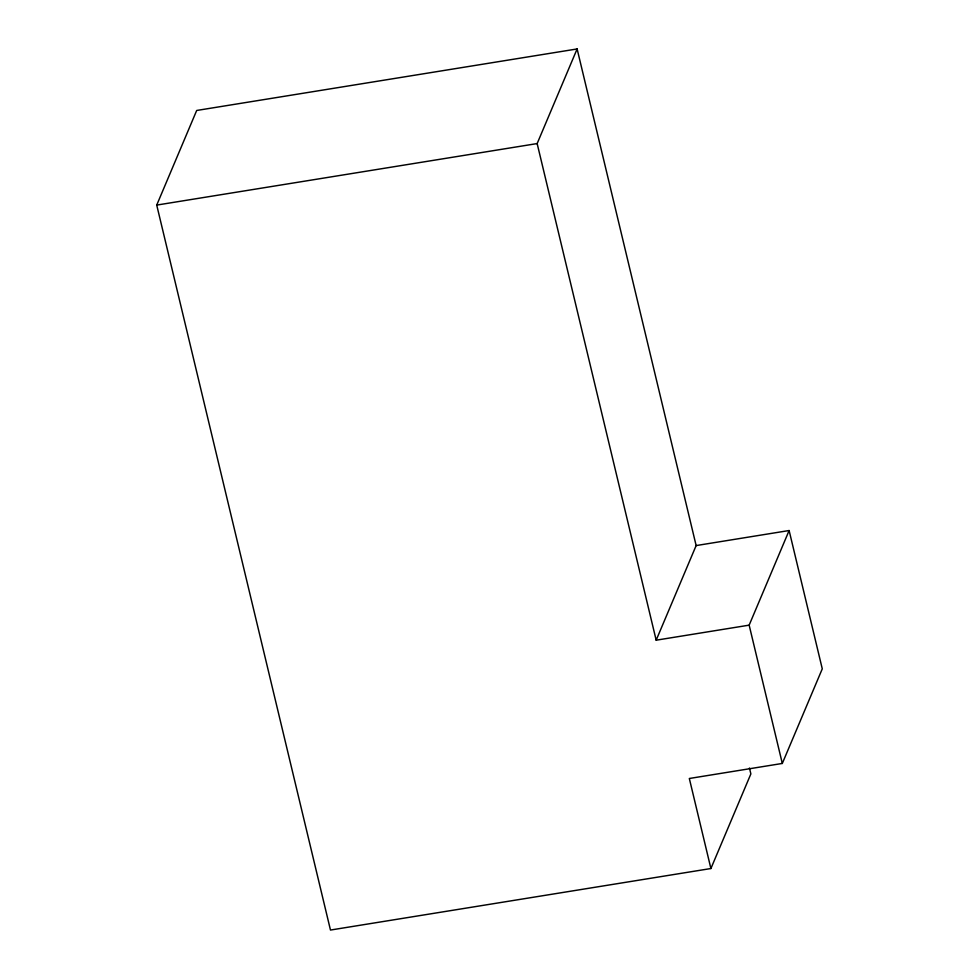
<?xml version="1.0" encoding="UTF-8"?>
<svg xmlns="http://www.w3.org/2000/svg" width="979" height="979" viewBox="0 0 979 979"><rect width="100%" height="100%" fill="white"/><g stroke="black" fill="none" stroke-linecap="round" stroke-linejoin="round"><path stroke-width="1.47" d="M749.461 768.013L750.869 773.912L710.901 868.532L330.474 930.05L156.726 205.088L196.693 110.468L577.12 48.95L696.142 545.572L656.175 640.193L749.155 625.153L789.123 530.532L696.142 545.572M656.175 640.193L537.153 143.57L577.12 48.95M710.901 868.532L689.326 778.489L782.307 763.449L822.274 668.841L789.123 530.532M156.726 205.088L537.153 143.57M749.155 625.153L782.307 763.449"/></g></svg>
